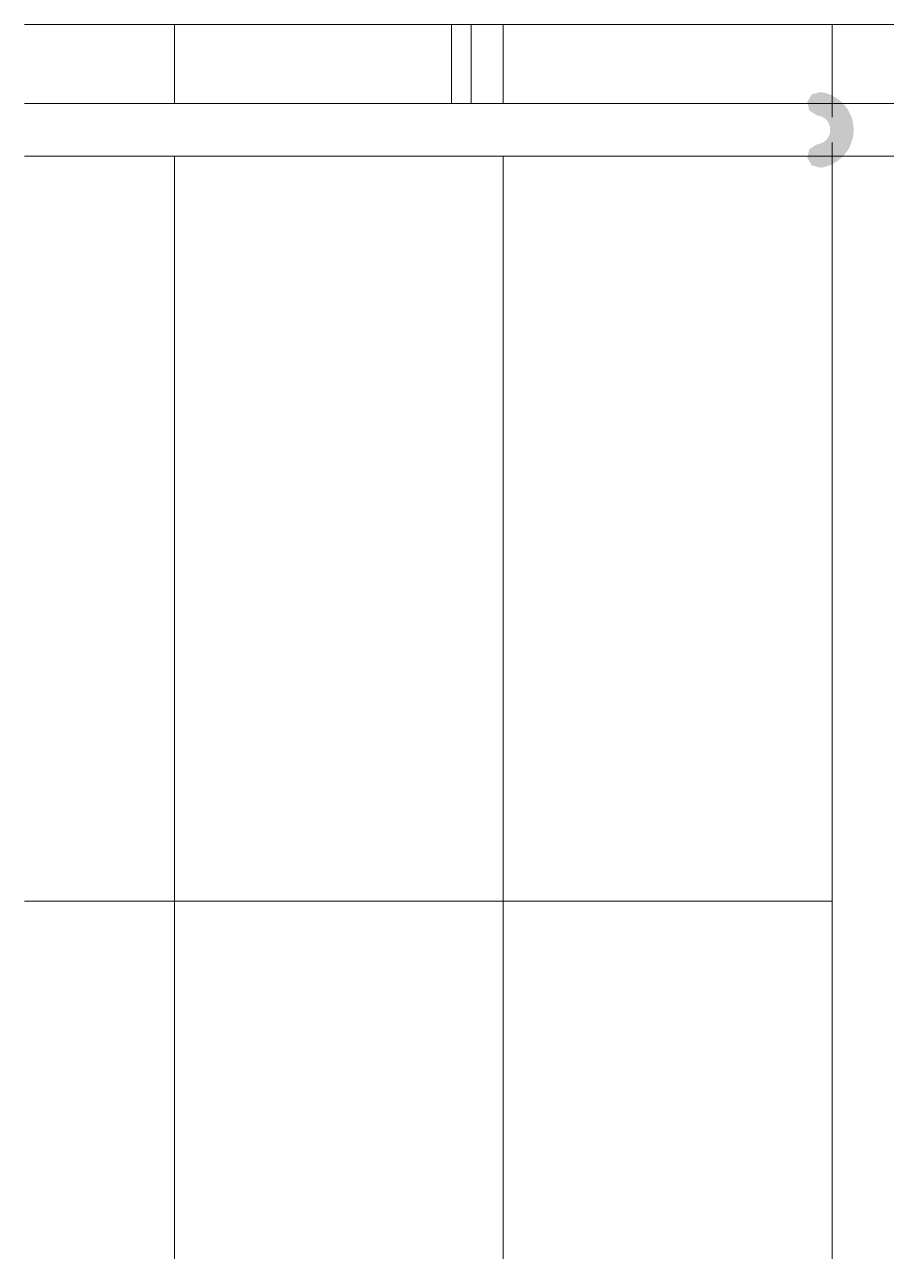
# Model space of a CAD drawing. Header units: millimetres. Extents: x -546 to 1681, y -650 to 1730.
# Drawn here: x 661.58 to 668.13, y 500.23 to 509.56 of the extents above; entities that cross this region are included whole.
import ezdxf

# ---------------------------------------------------------------- set-up
doc = ezdxf.new("R2010")
doc.units = ezdxf.units.MM

msp = doc.modelspace()

# ---------------------------------------------------------------- hatches: boundary and pattern name
h = msp.add_hatch(color=7)
h.dxf.hatch_style = 2
h.paths.add_polyline_path([(667.6347, 509.0445), (667.5679, 509.028), (667.5321, 508.9692), (667.5485, 508.9024), (667.6073, 508.8666), (667.6203, 508.8646), (667.6872, 508.8811), (667.723, 508.9399), (667.7065, 509.0067), (667.6477, 509.0425)])
h = msp.add_hatch(color=7)
h.dxf.hatch_style = 2
h.paths.add_polyline_path([(667.6558, 509.0409), (667.5878, 509.0306), (667.5467, 508.9754), (667.5569, 508.9073), (667.6122, 508.8662), (667.6242, 508.8632), (667.6923, 508.8735), (667.7333, 508.9287), (667.7231, 508.9968), (667.6678, 509.0379)])
h = msp.add_hatch(color=7)
h.dxf.hatch_style = 2
h.paths.add_polyline_path([(667.6678, 509.0379), (667.5998, 509.0276), (667.5587, 508.9724), (667.5689, 508.9043), (667.6242, 508.8632), (667.6362, 508.8602), (667.7043, 508.8705), (667.7453, 508.9257), (667.7351, 508.9938), (667.6798, 509.0349)])
h = msp.add_hatch(color=7)
h.dxf.hatch_style = 2
h.paths.add_polyline_path([(667.6888, 509.0321), (667.62, 509.029), (667.5734, 508.9783), (667.5766, 508.9095), (667.6273, 508.863), (667.6383, 508.859), (667.707, 508.8621), (667.7536, 508.9128), (667.7505, 508.9816), (667.6998, 509.0281)])
h = msp.add_hatch(color=7)
h.dxf.hatch_style = 2
h.paths.add_polyline_path([(667.7063, 509.0255), (667.6375, 509.0277), (667.5871, 508.9808), (667.5849, 508.912), (667.6318, 508.8616), (667.6428, 508.8566), (667.7116, 508.8544), (667.762, 508.9013), (667.7642, 508.9701), (667.7173, 509.0205)])
h = msp.add_hatch(color=7)
h.dxf.hatch_style = 2
h.paths.add_polyline_path([(667.7203, 509.019), (667.6516, 509.0238), (667.5995, 508.9788), (667.5947, 508.9101), (667.6398, 508.858), (667.6498, 508.853), (667.7184, 508.8483), (667.7705, 508.8933), (667.7753, 508.962), (667.7303, 509.014)])
h = msp.add_hatch(color=7)
h.dxf.hatch_style = 2
h.paths.add_polyline_path([(667.7337, 509.0122), (667.6653, 509.02), (667.6113, 508.9773), (667.6036, 508.9089), (667.6463, 508.8549), (667.7237, 508.8421), (667.7777, 508.8848), (667.7855, 508.9532)])
h = msp.add_hatch(color=7)
h.dxf.hatch_style = 2
h.paths.add_polyline_path([(667.7489, 509.0034), (667.6814, 509.0167), (667.6241, 508.9785), (667.6109, 508.9109), (667.6491, 508.8537), (667.7256, 508.8344), (667.7829, 508.8726), (667.7962, 508.9402)])
h = msp.add_hatch(color=7)
h.dxf.hatch_style = 2
h.paths.add_polyline_path([(667.762, 508.9945), (667.6953, 509.0115), (667.636, 508.9765), (667.619, 508.9098), (667.654, 508.8505), (667.7287, 508.8276), (667.788, 508.8625), (667.805, 508.9293)])
h = msp.add_hatch(color=7)
h.dxf.hatch_style = 2
h.paths.add_polyline_path([(667.77, 508.9885), (667.7033, 509.0055), (667.644, 508.9705), (667.627, 508.9038), (667.662, 508.8445), (667.7367, 508.8216), (667.796, 508.8565), (667.813, 508.9233)])
h = msp.add_hatch(color=7)
h.dxf.hatch_style = 2
h.paths.add_polyline_path([(667.7826, 508.9789), (667.7171, 509.0002), (667.6557, 508.9691), (667.6344, 508.9037), (667.6654, 508.8422), (667.7379, 508.8149), (667.7994, 508.846), (667.8206, 508.9114)])
h = msp.add_hatch(color=7)
h.dxf.hatch_style = 2
h.paths.add_polyline_path([(667.7896, 508.9729), (667.7241, 508.9942), (667.6627, 508.9631), (667.6414, 508.8977), (667.6724, 508.8362), (667.7449, 508.8089), (667.8064, 508.84), (667.8276, 508.9054)])
h = msp.add_hatch(color=7)
h.dxf.hatch_style = 2
h.paths.add_polyline_path([(667.8017, 508.9622), (667.738, 508.9884), (667.6744, 508.9622), (667.6481, 508.8985), (667.6744, 508.8349), (667.744, 508.8027), (667.8077, 508.8289), (667.8339, 508.8925)])
h = msp.add_hatch(color=7)
h.dxf.hatch_style = 2
h.paths.add_polyline_path([(667.8173, 508.9449), (667.7588, 508.9812), (667.6917, 508.9658), (667.6554, 508.9073), (667.6708, 508.8402), (667.7342, 508.7969), (667.8013, 508.8123), (667.8377, 508.8708)])
h = msp.add_hatch(color=7)
h.dxf.hatch_style = 2
h.paths.add_polyline_path([(667.8182, 508.9432), (667.7572, 508.9751), (667.6914, 508.9547), (667.6595, 508.8937), (667.6799, 508.8279), (667.7459, 508.79), (667.8116, 508.8104), (667.8435, 508.8714)])
h = msp.add_hatch(color=7)
h.dxf.hatch_style = 2
h.paths.add_polyline_path([(667.8232, 508.9372), (667.7622, 508.9691), (667.6964, 508.9487), (667.6645, 508.8877), (667.6849, 508.8219), (667.7509, 508.784), (667.8166, 508.8044), (667.8485, 508.8654)])
h = msp.add_hatch(color=7)
h.dxf.hatch_style = 2
h.paths.add_polyline_path([(667.8339, 508.9235), (667.7766, 508.9617), (667.7091, 508.9484), (667.6709, 508.8912), (667.6841, 508.8236), (667.7454, 508.7794), (667.8129, 508.7927), (667.8512, 508.8499)])
h = msp.add_hatch(color=7)
h.dxf.hatch_style = 2
h.paths.add_polyline_path([(667.8412, 508.9122), (667.7867, 508.9543), (667.7184, 508.9457), (667.6763, 508.8912), (667.6849, 508.8229), (667.7434, 508.7738), (667.8117, 508.7824), (667.8537, 508.8369)])
h = msp.add_hatch(color=7)
h.dxf.hatch_style = 2
h.paths.add_polyline_path([(667.8419, 508.9105), (667.7846, 508.9487), (667.7171, 508.9354), (667.6789, 508.8782), (667.6921, 508.8106), (667.7534, 508.7664), (667.8209, 508.7797), (667.8592, 508.8369)])
h = msp.add_hatch(color=7)
h.dxf.hatch_style = 2
h.paths.add_polyline_path([(667.8515, 508.8948), (667.7994, 508.9398), (667.7308, 508.935), (667.6857, 508.883), (667.6905, 508.8143), (667.7456, 508.7633), (667.8143, 508.7681), (667.8593, 508.8201)])
h = msp.add_hatch(color=7)
h.dxf.hatch_style = 2
h.paths.add_polyline_path([(667.8512, 508.8949), (667.7958, 508.9358), (667.7277, 508.9257), (667.6868, 508.8703), (667.6968, 508.8022), (667.7552, 508.7563), (667.8233, 508.7664), (667.8642, 508.8217)])
h = msp.add_hatch(color=7)
h.dxf.hatch_style = 2
h.paths.add_polyline_path([(667.8624, 508.872), (667.8172, 508.9239), (667.7486, 508.9289), (667.6966, 508.8837), (667.6916, 508.8151), (667.7388, 508.7571), (667.8075, 508.7522), (667.8594, 508.7973)])
h = msp.add_hatch(color=7)
h.dxf.hatch_style = 2
h.paths.add_polyline_path([(667.8595, 508.8778), (667.8074, 508.9228), (667.7388, 508.918), (667.6937, 508.866), (667.6985, 508.7973), (667.7536, 508.7463), (667.8223, 508.7511), (667.8673, 508.8031)])
h = msp.add_hatch(color=7)
h.dxf.hatch_style = 2
h.paths.add_polyline_path([(667.8743, 508.8382), (667.8359, 508.8953), (667.7684, 508.9088), (667.7112, 508.8704), (667.6978, 508.8029), (667.7372, 508.7408), (667.8047, 508.7273), (667.8618, 508.7657)])
h = msp.add_hatch(color=7)
h.dxf.hatch_style = 2
h.paths.add_polyline_path([(667.8656, 508.865), (667.8174, 508.9142), (667.7486, 508.9151), (667.6994, 508.867), (667.6985, 508.7981), (667.7486, 508.7439), (667.8174, 508.743), (667.8666, 508.7911)])
h = msp.add_hatch(color=7)
h.dxf.hatch_style = 2
h.paths.add_polyline_path([(667.8694, 508.855), (667.8242, 508.9069), (667.7556, 508.9119), (667.7036, 508.8667), (667.6986, 508.7981), (667.7458, 508.7401), (667.8145, 508.7352), (667.8664, 508.7803)])
h = msp.add_hatch(color=7)
h.dxf.hatch_style = 2
h.paths.add_polyline_path([(667.8773, 508.8272), (667.8389, 508.8843), (667.7714, 508.8978), (667.7142, 508.8594), (667.7008, 508.7919), (667.7402, 508.7298), (667.8077, 508.7163), (667.8648, 508.7547)])
h = msp.add_hatch(color=7)
h.dxf.hatch_style = 2
h.paths.add_polyline_path([(667.8724, 508.844), (667.8272, 508.8959), (667.7586, 508.9009), (667.7066, 508.8557), (667.7016, 508.7871), (667.7488, 508.7291), (667.8175, 508.7242), (667.8694, 508.7693)])
h = msp.add_hatch(color=7)
h.dxf.hatch_style = 2
h.paths.add_polyline_path([(667.883, 508.7935), (667.8566, 508.8571), (667.793, 508.8835), (667.7295, 508.8571), (667.703, 508.7935), (667.7295, 508.725), (667.793, 508.6985), (667.8566, 508.725)])
h = msp.add_hatch(color=7)
h.dxf.hatch_style = 2
h.paths.add_polyline_path([(667.8808, 508.8143), (667.8443, 508.8727), (667.7772, 508.8883), (667.7189, 508.8518), (667.7032, 508.7848), (667.7408, 508.7204), (667.8078, 508.7048), (667.8662, 508.7413)])
h = msp.add_hatch(color=7)
h.dxf.hatch_style = 2
h.paths.add_polyline_path([(667.8813, 508.8062), (667.8429, 508.8633), (667.7754, 508.8768), (667.7182, 508.8384), (667.7048, 508.7709), (667.7442, 508.7088), (667.8117, 508.6953), (667.8688, 508.7337)])
h = msp.add_hatch(color=7)
h.dxf.hatch_style = 2
h.paths.add_polyline_path([(667.885, 508.7785), (667.8586, 508.8421), (667.795, 508.8685), (667.7315, 508.8421), (667.705, 508.7785), (667.7315, 508.71), (667.795, 508.6835), (667.8586, 508.71)])
h = msp.add_hatch(color=7)
h.dxf.hatch_style = 2
h.paths.add_polyline_path([(667.8823, 508.8012), (667.8439, 508.8583), (667.7764, 508.8718), (667.7192, 508.8334), (667.7058, 508.7659), (667.7452, 508.7038), (667.8127, 508.6903), (667.8698, 508.7287)])
h = msp.add_hatch(color=7)
h.dxf.hatch_style = 2
h.paths.add_polyline_path([(667.886, 508.7685), (667.8596, 508.8321), (667.796, 508.8585), (667.7325, 508.8321), (667.706, 508.7685), (667.7325, 508.7), (667.796, 508.6735), (667.8596, 508.7)])
h = msp.add_hatch(color=7)
h.dxf.hatch_style = 2
h.paths.add_polyline_path([(667.886, 508.7635), (667.8596, 508.8271), (667.796, 508.8535), (667.7325, 508.8271), (667.706, 508.7635), (667.7325, 508.695), (667.796, 508.6685), (667.8596, 508.695)])
h = msp.add_hatch(color=7)
h.dxf.hatch_style = 2
h.paths.add_polyline_path([(667.886, 508.7585), (667.8596, 508.8221), (667.796, 508.8485), (667.7325, 508.8221), (667.706, 508.7585), (667.7325, 508.694), (667.796, 508.6675), (667.8596, 508.694)])
h = msp.add_hatch(color=7)
h.dxf.hatch_style = 2
h.paths.add_polyline_path([(667.706, 508.7555), (667.7325, 508.692), (667.796, 508.6655), (667.8596, 508.692), (667.886, 508.7555), (667.8596, 508.8211), (667.796, 508.8475), (667.7325, 508.8211)])
h = msp.add_hatch(color=7)
h.dxf.hatch_style = 2
h.paths.add_polyline_path([(667.706, 508.7505), (667.7325, 508.687), (667.796, 508.6605), (667.8596, 508.687), (667.886, 508.7505), (667.8596, 508.8191), (667.796, 508.8455), (667.7325, 508.8191)])
h = msp.add_hatch(color=7)
h.dxf.hatch_style = 2
h.paths.add_polyline_path([(667.706, 508.7455), (667.7325, 508.682), (667.796, 508.6555), (667.8596, 508.682), (667.886, 508.7455), (667.8596, 508.8141), (667.796, 508.8405), (667.7325, 508.8141)])
h = msp.add_hatch(color=7)
h.dxf.hatch_style = 2
h.paths.add_polyline_path([(667.8736, 508.838), (667.8254, 508.8872), (667.7566, 508.8881), (667.7074, 508.84), (667.7065, 508.7711), (667.7566, 508.7169), (667.8254, 508.716), (667.8746, 508.7641)])
h = msp.add_hatch(color=7)
h.dxf.hatch_style = 2
h.paths.add_polyline_path([(667.8833, 508.7912), (667.8449, 508.8483), (667.7774, 508.8618), (667.7202, 508.8234), (667.7068, 508.7559), (667.7462, 508.6938), (667.8137, 508.6803), (667.8708, 508.7187)])
h = msp.add_hatch(color=7)
h.dxf.hatch_style = 2
h.paths.add_polyline_path([(667.6921, 508.7035), (667.6789, 508.6359), (667.7171, 508.5787), (667.7846, 508.5654), (667.8419, 508.6036), (667.8592, 508.6772), (667.8209, 508.7344), (667.7534, 508.7477)])
h = msp.add_hatch(color=7)
h.dxf.hatch_style = 2
h.paths.add_polyline_path([(667.6905, 508.6998), (667.6857, 508.6311), (667.7308, 508.579), (667.7994, 508.5743), (667.8515, 508.6193), (667.8593, 508.694), (667.8143, 508.746), (667.7456, 508.7508)])
h = msp.add_hatch(color=7)
h.dxf.hatch_style = 2
h.paths.add_polyline_path([(667.6935, 508.7058), (667.6887, 508.6371), (667.7338, 508.585), (667.8024, 508.5803), (667.8545, 508.6253), (667.8623, 508.7), (667.8173, 508.752), (667.7486, 508.7568)])
h = msp.add_hatch(color=7)
h.dxf.hatch_style = 2
h.paths.add_polyline_path([(667.6916, 508.7), (667.6966, 508.6313), (667.7486, 508.5862), (667.8172, 508.5911), (667.8624, 508.6431), (667.8594, 508.7177), (667.8075, 508.7629), (667.7388, 508.7579)])
h = msp.add_hatch(color=7)
h.dxf.hatch_style = 2
h.paths.add_polyline_path([(667.7018, 508.7239), (667.6918, 508.6557), (667.7327, 508.6004), (667.8008, 508.5903), (667.8562, 508.6312), (667.8692, 508.7043), (667.8283, 508.7597), (667.7602, 508.7698)])
h = msp.add_hatch(color=7)
h.dxf.hatch_style = 2
h.paths.add_polyline_path([(667.6966, 508.711), (667.7016, 508.6423), (667.7536, 508.5972), (667.8222, 508.6021), (667.8674, 508.6541), (667.8644, 508.7287), (667.8125, 508.7739), (667.7438, 508.7689)])
h = msp.add_hatch(color=7)
h.dxf.hatch_style = 2
h.paths.add_polyline_path([(667.6972, 508.7083), (667.7129, 508.6413), (667.7712, 508.6048), (667.8383, 508.6204), (667.8748, 508.6788), (667.8602, 508.7518), (667.8018, 508.7883), (667.7348, 508.7727)])
h = msp.add_hatch(color=7)
h.dxf.hatch_style = 2
h.paths.add_polyline_path([(667.7002, 508.7193), (667.7159, 508.6523), (667.7742, 508.6158), (667.8413, 508.6314), (667.8778, 508.6898), (667.8632, 508.7628), (667.8048, 508.7993), (667.7378, 508.7837)])
h = msp.add_hatch(color=7)
h.dxf.hatch_style = 2
h.paths.add_polyline_path([(667.7005, 508.722), (667.7014, 508.6531), (667.7506, 508.605), (667.8194, 508.6059), (667.8676, 508.6551), (667.8686, 508.729), (667.8194, 508.7771), (667.7506, 508.7762)])
h = msp.add_hatch(color=7)
h.dxf.hatch_style = 2
h.paths.add_polyline_path([(667.703, 508.7205), (667.7295, 508.657), (667.793, 508.6305), (667.8566, 508.657), (667.883, 508.7205), (667.8566, 508.7891), (667.793, 508.8155), (667.7295, 508.7891)])
h = msp.add_hatch(color=7)
h.dxf.hatch_style = 2
h.paths.add_polyline_path([(667.7035, 508.733), (667.7044, 508.6641), (667.7536, 508.616), (667.8224, 508.6169), (667.8706, 508.6661), (667.8716, 508.74), (667.8224, 508.7881), (667.7536, 508.7872)])
h = msp.add_hatch(color=7)
h.dxf.hatch_style = 2
h.paths.add_polyline_path([(667.7038, 508.7332), (667.7172, 508.6657), (667.7744, 508.6273), (667.8419, 508.6408), (667.8803, 508.6979), (667.8678, 508.7704), (667.8107, 508.8088), (667.7432, 508.7953)])
h = msp.add_hatch(color=7)
h.dxf.hatch_style = 2
h.paths.add_polyline_path([(667.7048, 508.7432), (667.7182, 508.6757), (667.7754, 508.6373), (667.8429, 508.6508), (667.8813, 508.7079), (667.8688, 508.7804), (667.8117, 508.8188), (667.7442, 508.8053)])
h = msp.add_hatch(color=7)
h.dxf.hatch_style = 2
h.paths.add_polyline_path([(667.705, 508.7355), (667.7315, 508.672), (667.795, 508.6455), (667.8586, 508.672), (667.885, 508.7355), (667.8586, 508.8041), (667.795, 508.8305), (667.7315, 508.8041)])
h = msp.add_hatch(color=7)
h.dxf.hatch_style = 2
h.paths.add_polyline_path([(667.7058, 508.7482), (667.7192, 508.6807), (667.7764, 508.6423), (667.8439, 508.6558), (667.8823, 508.7129), (667.8698, 508.7854), (667.8127, 508.8238), (667.7452, 508.8103)])
h = msp.add_hatch(color=7)
h.dxf.hatch_style = 2
h.paths.add_polyline_path([(667.7065, 508.744), (667.7074, 508.6751), (667.7566, 508.627), (667.8254, 508.6279), (667.8736, 508.6771), (667.8746, 508.751), (667.8254, 508.7991), (667.7566, 508.7982)])
h = msp.add_hatch(color=7)
h.dxf.hatch_style = 2
h.paths.add_polyline_path([(667.7068, 508.7582), (667.7202, 508.6907), (667.7774, 508.6523), (667.8449, 508.6658), (667.8833, 508.7229), (667.8708, 508.7954), (667.8137, 508.8338), (667.7462, 508.8203)])
h = msp.add_hatch(color=7)
h.dxf.hatch_style = 2
h.paths.add_polyline_path([(667.6242, 508.6509), (667.5689, 508.6098), (667.5587, 508.5417), (667.5998, 508.4865), (667.6678, 508.4762), (667.6798, 508.4792), (667.7351, 508.5203), (667.7453, 508.5884), (667.7043, 508.6436), (667.6362, 508.6539)])
h = msp.add_hatch(color=7)
h.dxf.hatch_style = 2
h.paths.add_polyline_path([(667.6273, 508.6511), (667.5766, 508.6046), (667.5734, 508.5358), (667.62, 508.4851), (667.6888, 508.482), (667.6998, 508.486), (667.7505, 508.5325), (667.7536, 508.6013), (667.707, 508.652), (667.6383, 508.6551)])
h = msp.add_hatch(color=7)
h.dxf.hatch_style = 2
h.paths.add_polyline_path([(667.6318, 508.6525), (667.5849, 508.6021), (667.5871, 508.5333), (667.6375, 508.4864), (667.7063, 508.4886), (667.7173, 508.4936), (667.7642, 508.544), (667.762, 508.6128), (667.7116, 508.6597), (667.6428, 508.6575)])
h = msp.add_hatch(color=7)
h.dxf.hatch_style = 2
h.paths.add_polyline_path([(667.6398, 508.656), (667.5947, 508.604), (667.5995, 508.5353), (667.6516, 508.4903), (667.7203, 508.495), (667.7303, 508.5), (667.7753, 508.5521), (667.7705, 508.6208), (667.7184, 508.6658), (667.6498, 508.661)])
h = msp.add_hatch(color=7)
h.dxf.hatch_style = 2
h.paths.add_polyline_path([(667.6463, 508.6592), (667.6036, 508.6052), (667.6113, 508.5368), (667.6653, 508.4941), (667.7337, 508.5019), (667.7855, 508.5609), (667.7777, 508.6293), (667.7237, 508.672)])
h = msp.add_hatch(color=7)
h.dxf.hatch_style = 2
h.paths.add_polyline_path([(667.6491, 508.6604), (667.6109, 508.6032), (667.6241, 508.5356), (667.6814, 508.4974), (667.7489, 508.5107), (667.7962, 508.5739), (667.7829, 508.6415), (667.7256, 508.6797)])
h = msp.add_hatch(color=7)
h.dxf.hatch_style = 2
h.paths.add_polyline_path([(667.654, 508.6635), (667.619, 508.6043), (667.636, 508.5375), (667.6953, 508.5026), (667.762, 508.5195), (667.805, 508.5848), (667.788, 508.6515), (667.7287, 508.6865)])
h = msp.add_hatch(color=7)
h.dxf.hatch_style = 2
h.paths.add_polyline_path([(667.662, 508.6695), (667.627, 508.6103), (667.644, 508.5435), (667.7033, 508.5086), (667.77, 508.5255), (667.813, 508.5908), (667.796, 508.6575), (667.7367, 508.6925)])
h = msp.add_hatch(color=7)
h.dxf.hatch_style = 2
h.paths.add_polyline_path([(667.6654, 508.6719), (667.6344, 508.6104), (667.6557, 508.545), (667.7171, 508.5139), (667.7826, 508.5352), (667.8206, 508.6027), (667.7994, 508.6681), (667.7379, 508.6992)])
h = msp.add_hatch(color=7)
h.dxf.hatch_style = 2
h.paths.add_polyline_path([(667.6674, 508.6732), (667.6411, 508.6095), (667.6674, 508.5459), (667.731, 508.5197), (667.7947, 508.5459), (667.8279, 508.6165), (667.8017, 508.6802), (667.738, 508.7064)])
h = msp.add_hatch(color=7)
h.dxf.hatch_style = 2
h.paths.add_polyline_path([(667.6744, 508.6802), (667.6481, 508.6165), (667.6744, 508.5529), (667.738, 508.5267), (667.8017, 508.5529), (667.8339, 508.6225), (667.8077, 508.6862), (667.744, 508.7124)])
h = msp.add_hatch(color=7)
h.dxf.hatch_style = 2
h.paths.add_polyline_path([(667.6749, 508.6802), (667.6545, 508.6144), (667.6864, 508.5534), (667.7522, 508.533), (667.8132, 508.5649), (667.8385, 508.6367), (667.8066, 508.6977), (667.7409, 508.7181)])
h = msp.add_hatch(color=7)
h.dxf.hatch_style = 2
h.paths.add_polyline_path([(667.6799, 508.6862), (667.6595, 508.6204), (667.6914, 508.5594), (667.7572, 508.539), (667.8182, 508.5709), (667.8435, 508.6427), (667.8116, 508.7037), (667.7459, 508.7241)])
h = msp.add_hatch(color=7)
h.dxf.hatch_style = 2
h.paths.add_polyline_path([(667.6808, 508.6869), (667.6654, 508.6198), (667.7017, 508.5613), (667.7688, 508.5459), (667.8273, 508.5822), (667.8477, 508.6563), (667.8113, 508.7148), (667.7442, 508.7302)])
h = msp.add_hatch(color=7)
h.dxf.hatch_style = 2
h.paths.add_polyline_path([(667.6841, 508.6915), (667.6709, 508.6239), (667.7091, 508.5667), (667.7766, 508.5534), (667.8339, 508.5916), (667.8512, 508.6652), (667.8129, 508.7224), (667.7454, 508.7357)])
h = msp.add_hatch(color=7)
h.dxf.hatch_style = 2
h.paths.add_polyline_path([(667.6881, 508.6975), (667.6749, 508.6299), (667.7131, 508.5727), (667.7806, 508.5594), (667.8379, 508.5976), (667.8552, 508.6712), (667.8169, 508.7284), (667.7494, 508.7417)])
h = msp.add_hatch(color=7)
h.dxf.hatch_style = 2
h.paths.add_polyline_path([(667.6073, 508.6475), (667.5485, 508.6117), (667.5321, 508.5449), (667.5679, 508.4861), (667.6347, 508.4696), (667.6477, 508.4716), (667.7065, 508.5074), (667.723, 508.5742), (667.6872, 508.633), (667.6203, 508.6495)])
h = msp.add_hatch(color=7)
h.dxf.hatch_style = 2
h.paths.add_polyline_path([(667.6122, 508.6479), (667.5569, 508.6068), (667.5467, 508.5387), (667.5878, 508.4835), (667.6558, 508.4732), (667.6678, 508.4762), (667.7231, 508.5173), (667.7333, 508.5854), (667.6923, 508.6406), (667.6242, 508.6509)])

# ---------------------------------------------------------------- linework, layer by layer
at = {"color": 7, "lineweight": 0}
for points in [[(683.371, 509.5575), (661.581, 509.5575)], [(662.721, 508.9575), (662.721, 509.5575)], [(662.721, 508.9575), (662.721, 509.5575)], [(664.828, 509.5575), (664.828, 508.9575)], [(664.978, 508.9575), (664.978, 509.5575)], [(665.221, 508.9575), (665.221, 509.5575)], [(665.221, 508.9575), (665.221, 509.5575)], [(667.721, 508.9575), (667.721, 509.5575)], [(667.721, 508.9575), (667.721, 509.5575)], [(667.459, 508.9575), (661.581, 508.9575)], [(667.584, 508.9575), (661.581, 508.9575)], [(667.721, 508.9575), (661.581, 508.9575)], [(667.721, 508.9575), (661.581, 508.9575)], [(667.459, 508.9575), (667.481, 508.9575)], [(667.481, 508.9575), (667.504, 508.9575)], [(667.504, 508.9575), (667.528, 508.9575)], [(667.528, 508.9575), (667.552, 508.9575)], [(667.552, 508.9575), (667.576, 508.9575)], [(667.576, 508.9575), (667.602, 508.9575)], [(667.896, 508.9575), (667.584, 508.9575)], [(667.602, 508.9575), (667.627, 508.9575)], [(667.627, 508.9575), (667.653, 508.9575)], [(667.653, 508.9575), (667.68, 508.9575)], [(667.68, 508.9575), (667.706, 508.9575)], [(667.706, 508.9575), (667.734, 508.9575)], [(667.721, 508.8535), (667.721, 508.9575)], [(667.734, 508.9575), (667.761, 508.9575)], [(667.761, 508.9575), (667.788, 508.9575)], [(667.788, 508.9575), (667.816, 508.9575)], [(667.816, 508.9575), (667.844, 508.9575)], [(667.844, 508.9575), (667.872, 508.9575)], [(667.872, 508.9575), (667.896, 508.9575)], [(669.721, 508.9575), (667.896, 508.9575)], [(669.721, 508.9575), (667.896, 508.9575)], [(667.721, 508.5575), (667.721, 508.6605)], [(661.581, 508.5575), (667.459, 508.5575)], [(667.584, 508.5575), (661.581, 508.5575)], [(661.581, 508.5575), (667.721, 508.5575)], [(667.721, 508.5575), (661.581, 508.5575)], [(662.721, 496.1345), (662.721, 508.5575)], [(662.721, 496.1345), (662.721, 508.5575)], [(665.221, 496.1345), (665.221, 508.5575)], [(665.221, 496.1345), (665.221, 508.5575)], [(667.478, 508.5575), (667.459, 508.5575)], [(667.501, 508.5575), (667.478, 508.5575)], [(667.525, 508.5575), (667.501, 508.5575)], [(667.549, 508.5575), (667.525, 508.5575)], [(667.573, 508.5575), (667.549, 508.5575)], [(667.598, 508.5575), (667.573, 508.5575)], [(667.896, 508.5575), (667.584, 508.5575)], [(667.624, 508.5575), (667.598, 508.5575)], [(667.65, 508.5575), (667.624, 508.5575)], [(667.676, 508.5575), (667.65, 508.5575)], [(667.703, 508.5575), (667.676, 508.5575)], [(667.73, 508.5575), (667.703, 508.5575)], [(667.721, 496.1345), (667.721, 508.5575)], [(667.721, 496.1345), (667.721, 508.5575)], [(667.757, 508.5575), (667.73, 508.5575)], [(667.785, 508.5575), (667.757, 508.5575)], [(667.813, 508.5575), (667.785, 508.5575)], [(667.84, 508.5575), (667.813, 508.5575)], [(667.868, 508.5575), (667.84, 508.5575)], [(667.896, 508.5575), (667.868, 508.5575)], [(667.896, 508.5575), (669.721, 508.5575)], [(669.721, 508.5575), (667.896, 508.5575)], [(662.721, 502.8965), (661.581, 502.8965)], [(665.221, 502.8965), (662.721, 502.8965)], [(667.721, 502.8965), (665.221, 502.8965)]]:
    msp.add_lwpolyline(points, dxfattribs=at)

doc.saveas('drawing.dxf')
